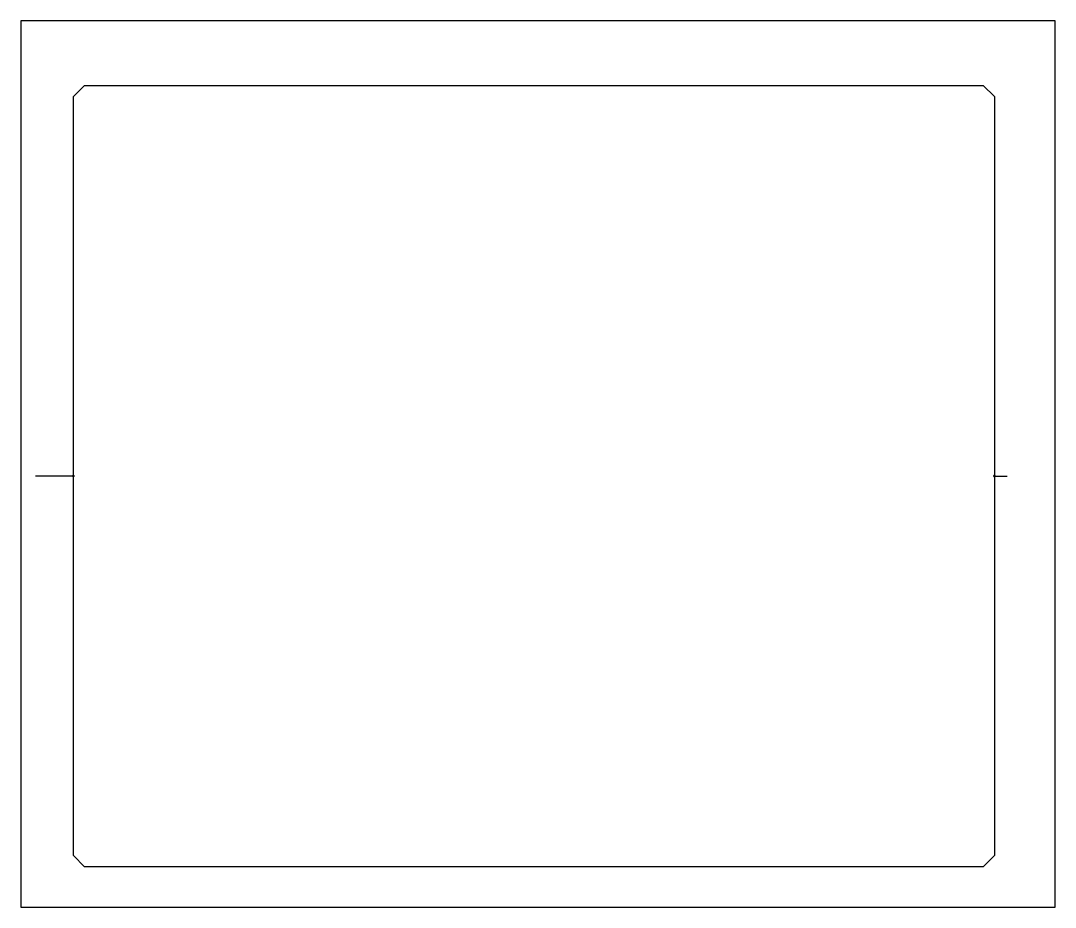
# Model space of a CAD drawing. Extents: x 0 to 56000, y -16000 to 32000.
import ezdxf

# ---------------------------------------------------------------- set-up
doc = ezdxf.new("R2010")
doc.units = 0
doc.header["$PDMODE"] = 35
doc.header["$PDSIZE"] = 50
doc.layers.add('SIMPLE', color=182, linetype='CONTINUOUS')

# ---------------------------------------------------------------- blocks, each defined once
blk = doc.blocks.new('PLL_CORE_OUTPUT')
at = {"layer": 'SIMPLE', "linetype": 'CONTINUOUS'}
blk.add_line((4700, -8650), (5400, -8650), dxfattribs=at)
blk.add_point((4700, -8650), dxfattribs=at)
blk = doc.blocks.new('PLL_CORE_INPUT')
at = {"layer": 'SIMPLE', "linetype": 'CONTINUOUS'}
blk.add_line((2850, -8650), (800, -8650), dxfattribs=at)
blk.add_point((2850, -8650), dxfattribs=at)
blk = doc.blocks.new('PLL_CORE')
at = {"layer": 'SIMPLE', "linetype": 'CONTINUOUS'}
blk.add_lwpolyline([(3450, -13800), (2850, -13200), (2850, 27900), (3450, 28500), (52100, 28500), (52700, 27900), (52700, -13200), (52100, -13800), (3450, -13800)], close=True, dxfattribs=at)
for name, p in [('PLL_CORE_INPUT', (0, 16000)), ('PLL_CORE_OUTPUT', (48000, 16000))]:
    blk.add_blockref(name, p, dxfattribs=at)
blk = doc.blocks.new('PLL')
at = {"layer": 'SIMPLE', "linetype": 'CONTINUOUS'}
blk.add_lwpolyline([(0, -16000), (56000, -16000), (56000, 32000), (0, 32000)], close=True, dxfattribs=at)
blk.add_blockref('PLL_CORE', (0, 0), dxfattribs=at)

msp = doc.modelspace()

# ---------------------------------------------------------------- block references
at = {"layer": 'SIMPLE', "linetype": 'CONTINUOUS'}
msp.add_blockref('PLL', (0, 0), dxfattribs=at)

doc.saveas('drawing.dxf')
